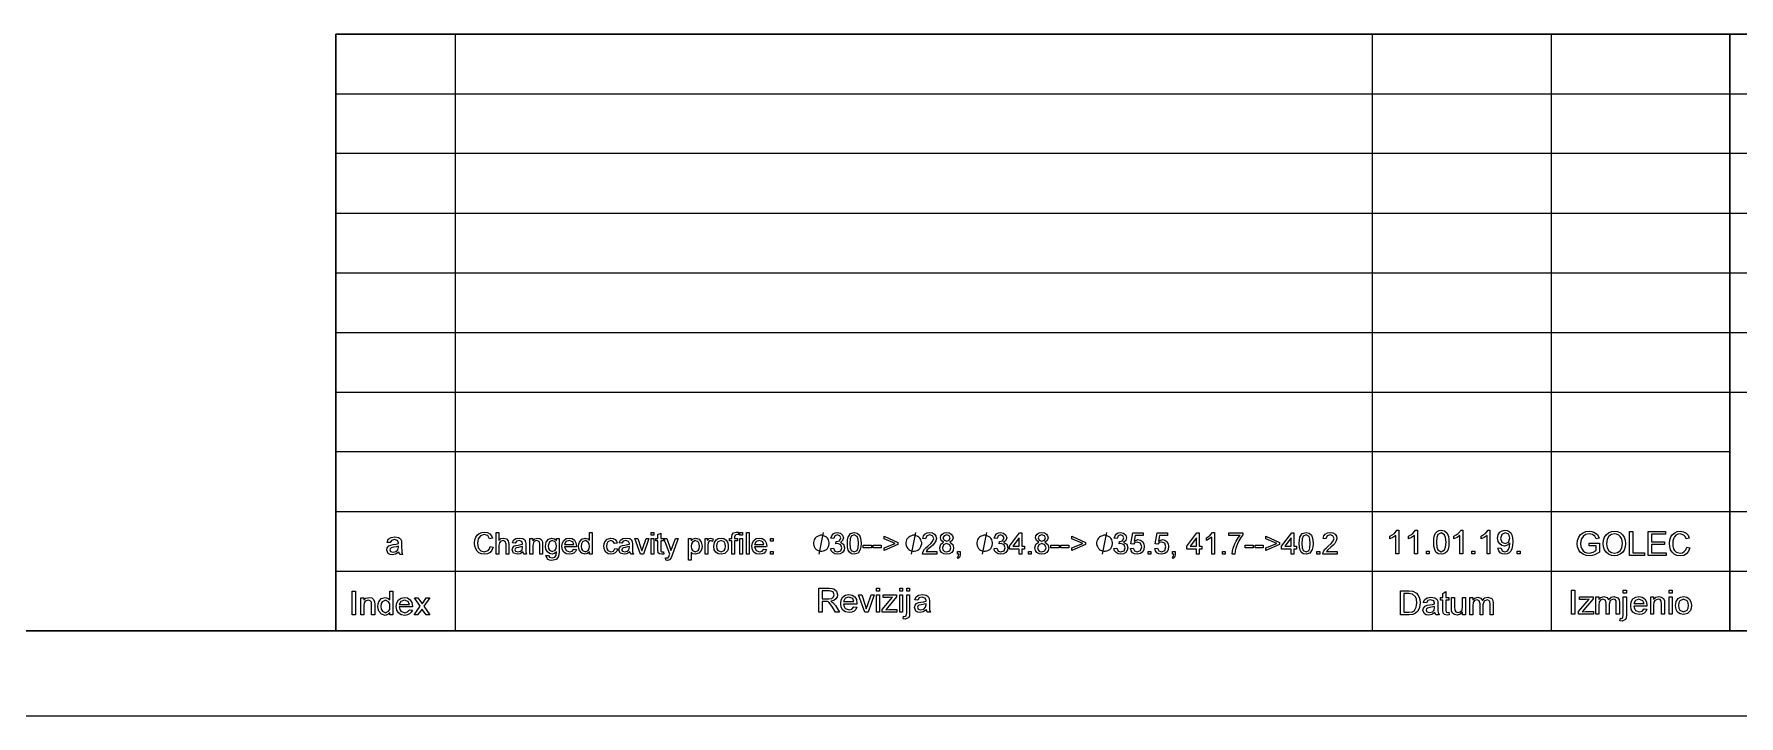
# Model space of a CAD drawing. Extents: x 0 to 297, y 0 to 420.
# Drawn here: x 124.7 to 224.7, y 0 to 40 of the extents above; entities that cross this region are included whole.
import ezdxf

# ---------------------------------------------------------------- set-up
doc = ezdxf.new("R2010")
doc.units = 0

msp = doc.modelspace()

# ---------------------------------------------------------------- linework, layer by layer
at = {"color": 7, "lineweight": 30}
for p, q in [((142.42, 40), (292, 40)), ((142.42, 40), (142.42, 5)), ((224.21, 40), (224.21, 5)), ((20, 5), (292, 5))]:
    msp.add_line(p, q, dxfattribs=at)
at = {"color": 7, "lineweight": 13}
for p, q in [((149.42, 40), (149.42, 5)), ((203.21, 40), (203.21, 5)), ((213.71, 40), (213.71, 5)), ((142.42, 36.5), (292, 36.5)), ((292, 33), (142.42, 33)), ((142.42, 29.5), (260.61, 29.5)), ((142.42, 26), (260.61, 26)), ((142.42, 22.5), (260.61, 22.5)), ((142.42, 19), (292, 19)), ((224.21, 15.5), (142.42, 15.5)), ((142.42, 12), (292, 12)), ((142.42, 8.5), (292, 8.5)), ((0, 0), (297, 0))]:
    msp.add_line(p, q, dxfattribs=at)
for points in [[(146.11, 9.6), (145.92, 9.48), (145.74, 9.45), (145.6, 9.47), (145.49, 9.53), (145.41, 9.73), (145.44, 9.87), (145.53, 9.97), (145.65, 10.02), (145.79, 10.05), (145.97, 10.08), (146.09, 10.11), (146.09, 10.15), (146.04, 10.29), (145.86, 10.34), (145.68, 10.3), (145.6, 10.17), (145.43, 10.18), (145.5, 10.36), (145.66, 10.46), (145.89, 10.5), (146.1, 10.46), (146.22, 10.39), (146.27, 10.27), (146.28, 10.12), (146.28, 9.9), (146.29, 9.71), (146.29, 9.6), (146.34, 9.47), (146.17, 9.47)], [(151.48, 9.94), (151.66, 9.9), (151.58, 9.72), (151.47, 9.59), (151.32, 9.5), (151.14, 9.48), (150.96, 9.5), (150.82, 9.56), (150.71, 9.66), (150.63, 9.8), (150.58, 9.96), (150.56, 10.14), (150.58, 10.32), (150.63, 10.48), (150.72, 10.61), (150.84, 10.71), (150.98, 10.76), (151.14, 10.78), (151.31, 10.76), (151.45, 10.69), (151.55, 10.57), (151.62, 10.42), (151.44, 10.38), (151.33, 10.58), (151.13, 10.64), (150.9, 10.57), (150.78, 10.38), (150.74, 10.14), (150.75, 9.99), (150.78, 9.86), (150.92, 9.68), (151.13, 9.62), (151.35, 9.7), (151.43, 9.8)], [(151.83, 9.49), (151.83, 10.76), (151.99, 10.76), (151.99, 10.3), (152.11, 10.4), (152.26, 10.43), (152.44, 10.39), (152.54, 10.28), (152.57, 10.07), (152.57, 9.49), (152.41, 9.49), (152.41, 10.07), (152.36, 10.24), (152.23, 10.29), (152.1, 10.25), (152.02, 10.16), (151.99, 9.99), (151.99, 9.49)], [(153.4, 9.62), (153.24, 9.51), (153.07, 9.48), (152.85, 9.55), (152.77, 9.74), (152.8, 9.86), (152.87, 9.95), (152.98, 10), (153.12, 10.02), (153.27, 10.05), (153.38, 10.08), (153.38, 10.11), (153.34, 10.24), (153.17, 10.29), (153.02, 10.25), (152.94, 10.13), (152.78, 10.15), (152.85, 10.31), (152.99, 10.4), (153.2, 10.43), (153.39, 10.4), (153.5, 10.33), (153.55, 10.22), (153.56, 10.09), (153.56, 9.89), (153.56, 9.72), (153.57, 9.62), (153.61, 9.49), (153.45, 9.49)], [(153.81, 9.49), (153.81, 10.41), (153.97, 10.41), (153.97, 10.28), (154.09, 10.39), (154.25, 10.43), (154.39, 10.4), (154.49, 10.32), (154.54, 10.21), (154.55, 10.06), (154.55, 9.49), (154.39, 9.49), (154.39, 10.05), (154.37, 10.19), (154.31, 10.26), (154.2, 10.29), (154.04, 10.23), (153.97, 9.99), (153.97, 9.49)], [(154.74, 9.42), (154.9, 9.41), (154.95, 9.31), (155.11, 9.27), (155.27, 9.31), (155.35, 9.42), (155.36, 9.62), (155.25, 9.53), (155.11, 9.49), (154.95, 9.53), (154.83, 9.63), (154.75, 9.78), (154.72, 9.96), (154.77, 10.2), (154.9, 10.37), (155.1, 10.43), (155.25, 10.39), (155.36, 10.29), (155.36, 10.41), (155.52, 10.41), (155.52, 9.62), (155.51, 9.44), (155.47, 9.32), (155.34, 9.18), (155.1, 9.12), (154.96, 9.14), (154.84, 9.2)], [(154.88, 9.97), (154.9, 9.82), (154.95, 9.72), (155.12, 9.64), (155.29, 9.72), (155.34, 9.82), (155.36, 9.96), (155.34, 10.1), (155.29, 10.21), (155.12, 10.29), (154.95, 10.21)], [(156.38, 9.78), (156.54, 9.76), (156.48, 9.64), (156.39, 9.55), (156.27, 9.5), (156.12, 9.48), (155.94, 9.51), (155.8, 9.6), (155.71, 9.75), (155.68, 9.95), (155.71, 10.15), (155.8, 10.3), (155.94, 10.4), (156.12, 10.43), (156.29, 10.4), (156.42, 10.31), (156.51, 10.16), (156.54, 9.96), (156.54, 9.92), (155.84, 9.92), (155.93, 9.7), (156.13, 9.62), (156.28, 9.66)], [(155.84, 10.06), (156.38, 10.06), (156.32, 10.21), (156.11, 10.29), (155.92, 10.23)], [(157.3, 9.49), (157.3, 9.63), (157.19, 9.52), (157.05, 9.48), (156.85, 9.54), (156.71, 9.71), (156.68, 9.82), (156.66, 9.95), (156.68, 10.08), (156.71, 10.2), (156.85, 10.37), (157.05, 10.43), (157.2, 10.39), (157.3, 10.29), (157.3, 10.76), (157.46, 10.76), (157.46, 9.49)], [(156.82, 9.95), (156.84, 9.81), (156.9, 9.7), (157.06, 9.62), (157.23, 9.7), (157.28, 9.8), (157.3, 9.94), (157.28, 10.1), (157.23, 10.2), (157.06, 10.29), (156.89, 10.21), (156.84, 10.1)], [(158.78, 9.83), (158.94, 9.81), (158.9, 9.67), (158.81, 9.57), (158.7, 9.5), (158.56, 9.48), (158.39, 9.51), (158.26, 9.6), (158.18, 9.75), (158.15, 9.95), (158.16, 10.09), (158.2, 10.21), (158.34, 10.37), (158.56, 10.43), (158.69, 10.41), (158.8, 10.35), (158.88, 10.26), (158.92, 10.13), (158.76, 10.11), (158.69, 10.24), (158.56, 10.29), (158.38, 10.21), (158.32, 10.1), (158.31, 9.95), (158.32, 9.8), (158.37, 9.7), (158.56, 9.62), (158.71, 9.67)], [(159.66, 9.62), (159.5, 9.51), (159.33, 9.48), (159.11, 9.55), (159.03, 9.74), (159.06, 9.86), (159.14, 9.95), (159.24, 10), (159.38, 10.02), (159.54, 10.05), (159.65, 10.08), (159.65, 10.11), (159.6, 10.24), (159.43, 10.29), (159.28, 10.25), (159.2, 10.13), (159.05, 10.15), (159.12, 10.31), (159.25, 10.4), (159.46, 10.43), (159.66, 10.4), (159.77, 10.33), (159.81, 10.22), (159.82, 10.09), (159.82, 9.89), (159.82, 9.72), (159.83, 9.62), (159.88, 9.49), (159.72, 9.49)], [(160.3, 9.49), (159.96, 10.41), (160.13, 10.41), (160.32, 9.86), (160.38, 9.68), (160.43, 9.85), (160.62, 10.41), (160.79, 10.41), (160.48, 9.49)], [(160.92, 10.61), (160.92, 10.76), (161.07, 10.76), (161.07, 10.61)], [(160.92, 9.49), (160.92, 10.41), (161.07, 10.41), (161.07, 9.49)], [(161.64, 9.63), (161.66, 9.49), (161.54, 9.48), (161.41, 9.5), (161.34, 9.57), (161.32, 9.75), (161.32, 10.27), (161.2, 10.27), (161.2, 10.41), (161.32, 10.41), (161.32, 10.64), (161.48, 10.73), (161.48, 10.41), (161.64, 10.41), (161.64, 10.27), (161.48, 10.27), (161.48, 9.74), (161.49, 9.66), (161.52, 9.63), (161.57, 9.62)], [(161.78, 9.14), (161.76, 9.28), (161.84, 9.27), (161.91, 9.28), (161.96, 9.33), (162, 9.45), (162.01, 9.49), (161.67, 10.41), (161.84, 10.41), (162.02, 9.9), (162.08, 9.7), (162.15, 9.88), (162.34, 10.41), (162.51, 10.41), (162.17, 9.48), (162.09, 9.27), (162, 9.16), (161.88, 9.12)], [(163.11, 9.14), (163.11, 10.41), (163.27, 10.41), (163.27, 10.27), (163.38, 10.39), (163.53, 10.43), (163.73, 10.37), (163.86, 10.2), (163.91, 9.96), (163.89, 9.83), (163.86, 9.71), (163.71, 9.54), (163.51, 9.48), (163.37, 9.51), (163.27, 9.61), (163.27, 9.14)], [(163.27, 9.95), (163.29, 9.8), (163.34, 9.7), (163.51, 9.62), (163.68, 9.7), (163.73, 9.81), (163.75, 9.96), (163.73, 10.1), (163.68, 10.21), (163.51, 10.29), (163.34, 10.2), (163.29, 10.09)], [(164.08, 9.49), (164.08, 10.41), (164.22, 10.41), (164.22, 10.29), (164.32, 10.4), (164.41, 10.43), (164.56, 10.39), (164.51, 10.24), (164.4, 10.29), (164.32, 10.26), (164.27, 10.17), (164.24, 9.99), (164.24, 9.49)], [(164.59, 9.95), (164.63, 10.17), (164.73, 10.33), (164.86, 10.4), (165.02, 10.43), (165.19, 10.4), (165.32, 10.31), (165.41, 10.16), (165.44, 9.97), (165.43, 9.81), (165.39, 9.69), (165.24, 9.53), (165.02, 9.48), (164.85, 9.51), (164.71, 9.6), (164.62, 9.75)], [(164.75, 9.95), (164.77, 9.81), (164.83, 9.7), (165.02, 9.62), (165.21, 9.7), (165.26, 9.81), (165.28, 9.96), (165.26, 10.1), (165.21, 10.21), (165.02, 10.29), (164.83, 10.21), (164.77, 10.1)], [(165.65, 9.49), (165.65, 10.27), (165.51, 10.27), (165.51, 10.41), (165.65, 10.41), (165.65, 10.51), (165.67, 10.65), (165.75, 10.75), (165.91, 10.78), (166.05, 10.77), (166.03, 10.63), (165.94, 10.64), (165.84, 10.61), (165.81, 10.5), (165.81, 10.41), (165.99, 10.41), (165.99, 10.27), (165.81, 10.27), (165.81, 9.49)], [(166.13, 10.61), (166.13, 10.76), (166.28, 10.76), (166.28, 10.61)], [(166.13, 9.49), (166.13, 10.41), (166.28, 10.41), (166.28, 9.49)], [(166.51, 9.49), (166.51, 10.76), (166.67, 10.76), (166.67, 9.49)], [(167.53, 9.78), (167.69, 9.76), (167.63, 9.64), (167.55, 9.55), (167.43, 9.5), (167.28, 9.48), (167.09, 9.51), (166.95, 9.6), (166.86, 9.75), (166.83, 9.95), (166.86, 10.15), (166.95, 10.3), (167.09, 10.4), (167.27, 10.43), (167.44, 10.4), (167.58, 10.31), (167.67, 10.16), (167.7, 9.96), (167.69, 9.92), (166.99, 9.92), (167.08, 9.7), (167.28, 9.62), (167.43, 9.66)], [(166.99, 10.06), (167.54, 10.06), (167.47, 10.21), (167.27, 10.29), (167.08, 10.23)], [(167.92, 10.25), (167.92, 10.41), (168.08, 10.41), (168.08, 10.25)], [(171.37, 10.13), (171.37, 10.17), (171.35, 10.26), (171.32, 10.32), (171.3, 10.36), (171.26, 10.43), (171.2, 10.49), (171.13, 10.53), (171.09, 10.55), (171.03, 10.57), (170.94, 10.6), (170.9, 10.6), (170.86, 10.6), (170.77, 10.57), (170.71, 10.55), (170.67, 10.53), (170.6, 10.49), (170.54, 10.43), (170.5, 10.36), (170.48, 10.32), (170.46, 10.26), (170.44, 10.17), (170.44, 10.13), (170.44, 10.09), (170.46, 10), (170.48, 9.94), (170.5, 9.9), (170.54, 9.83), (170.6, 9.77), (170.67, 9.73), (170.71, 9.71), (170.77, 9.69), (170.86, 9.66), (170.9, 9.66), (170.94, 9.66), (171.03, 9.69), (171.09, 9.71), (171.13, 9.73), (171.2, 9.77), (171.26, 9.83), (171.3, 9.9), (171.32, 9.94), (171.35, 10), (171.37, 10.09)], [(171.46, 9.83), (171.61, 9.85), (171.7, 9.67), (171.85, 9.62), (172.04, 9.69), (172.11, 9.87), (172.04, 10.04), (171.87, 10.11), (171.76, 10.09), (171.78, 10.24), (171.8, 10.23), (171.96, 10.28), (172.04, 10.44), (171.98, 10.57), (171.84, 10.62), (171.7, 10.57), (171.63, 10.41), (171.47, 10.43), (171.52, 10.57), (171.6, 10.68), (171.71, 10.74), (171.84, 10.76), (172.02, 10.72), (172.15, 10.6), (172.2, 10.44), (172.15, 10.29), (172.02, 10.18), (172.2, 10.08), (172.27, 9.87), (172.24, 9.72), (172.15, 9.59), (172.01, 9.51), (171.85, 9.48), (171.7, 9.5), (171.58, 9.58), (171.49, 9.69)], [(172.43, 10.12), (172.44, 10.32), (172.47, 10.49), (172.61, 10.7), (172.83, 10.76), (173.01, 10.72), (173.14, 10.61), (173.21, 10.42), (173.23, 10.29), (173.24, 10.12), (173.23, 9.92), (173.19, 9.76), (173.06, 9.55), (172.83, 9.48), (172.67, 9.51), (172.55, 9.6), (172.48, 9.73), (172.44, 9.9)], [(172.58, 10.12), (172.6, 9.86), (172.66, 9.71), (172.83, 9.62), (173.01, 9.71), (173.06, 9.86), (173.08, 10.12), (173.06, 10.37), (173.01, 10.52), (172.83, 10.62), (172.66, 10.54), (172.6, 10.38)], [(173.36, 9.87), (173.36, 10.01), (173.84, 10.01), (173.84, 9.87)], [(173.94, 9.87), (173.94, 10.01), (174.42, 10.01), (174.42, 9.87)], [(175.39, 10.06), (174.58, 9.71), (174.58, 9.87), (175.23, 10.12), (174.58, 10.38), (174.58, 10.54), (175.39, 10.18)], [(176.79, 10.13), (176.79, 10.17), (176.77, 10.26), (176.75, 10.32), (176.73, 10.36), (176.69, 10.43), (176.62, 10.49), (176.56, 10.53), (176.52, 10.55), (176.45, 10.57), (176.37, 10.6), (176.33, 10.6), (176.28, 10.6), (176.2, 10.57), (176.14, 10.55), (176.09, 10.53), (176.03, 10.49), (175.97, 10.43), (175.92, 10.36), (175.9, 10.32), (175.88, 10.26), (175.86, 10.17), (175.86, 10.13), (175.86, 10.09), (175.88, 10), (175.9, 9.94), (175.92, 9.9), (175.97, 9.83), (176.03, 9.77), (176.09, 9.73), (176.14, 9.71), (176.2, 9.69), (176.28, 9.66), (176.33, 9.66), (176.37, 9.66), (176.45, 9.69), (176.52, 9.71), (176.56, 9.73), (176.62, 9.77), (176.69, 9.83), (176.73, 9.9), (176.75, 9.94), (176.77, 10), (176.79, 10.09)], [(177.67, 9.65), (177.67, 9.49), (176.84, 9.49), (176.86, 9.61), (176.96, 9.78), (177.04, 9.87), (177.16, 9.96), (177.33, 10.12), (177.43, 10.23), (177.5, 10.41), (177.43, 10.56), (177.26, 10.62), (177.09, 10.56), (177.02, 10.39), (176.86, 10.41), (176.9, 10.56), (176.98, 10.67), (177.11, 10.74), (177.27, 10.76), (177.43, 10.74), (177.55, 10.66), (177.63, 10.55), (177.66, 10.41), (177.63, 10.27), (177.53, 10.11), (177.44, 10.02), (177.31, 9.89), (177.12, 9.74), (177.05, 9.65)], [(178.08, 10.19), (177.93, 10.29), (177.89, 10.44), (177.91, 10.57), (177.99, 10.67), (178.1, 10.74), (178.25, 10.76), (178.41, 10.74), (178.52, 10.67), (178.6, 10.56), (178.63, 10.44), (178.58, 10.29), (178.44, 10.19), (178.61, 10.06), (178.66, 9.86), (178.63, 9.71), (178.55, 9.59), (178.42, 9.51), (178.26, 9.48), (178.09, 9.51), (177.96, 9.59), (177.88, 9.71), (177.85, 9.87), (177.91, 10.07)], [(178.01, 9.87), (178.03, 9.74), (178.12, 9.65), (178.26, 9.62), (178.44, 9.69), (178.5, 9.86), (178.44, 10.04), (178.25, 10.11), (178.07, 10.04)], [(178.04, 10.44), (178.1, 10.31), (178.26, 10.25), (178.41, 10.31), (178.47, 10.44), (178.41, 10.57), (178.26, 10.62), (178.1, 10.57)], [(180.95, 10.13), (180.95, 10.17), (180.93, 10.26), (180.9, 10.32), (180.88, 10.36), (180.84, 10.43), (180.78, 10.49), (180.71, 10.53), (180.67, 10.55), (180.61, 10.57), (180.52, 10.6), (180.48, 10.6), (180.44, 10.6), (180.35, 10.57), (180.29, 10.55), (180.25, 10.53), (180.19, 10.49), (180.12, 10.43), (180.08, 10.36), (180.06, 10.32), (180.04, 10.26), (180.02, 10.17), (180.02, 10.13), (180.02, 10.09), (180.04, 10), (180.06, 9.94), (180.08, 9.9), (180.12, 9.83), (180.19, 9.77), (180.25, 9.73), (180.29, 9.71), (180.35, 9.69), (180.44, 9.66), (180.48, 9.66), (180.52, 9.66), (180.61, 9.69), (180.67, 9.71), (180.71, 9.73), (180.78, 9.77), (180.84, 9.83), (180.88, 9.9), (180.9, 9.94), (180.93, 10), (180.95, 10.09)], [(181.04, 9.83), (181.19, 9.85), (181.28, 9.67), (181.43, 9.62), (181.62, 9.69), (181.69, 9.87), (181.62, 10.04), (181.45, 10.11), (181.34, 10.09), (181.36, 10.24), (181.38, 10.23), (181.54, 10.28), (181.62, 10.44), (181.56, 10.57), (181.42, 10.62), (181.28, 10.57), (181.21, 10.41), (181.05, 10.43), (181.1, 10.57), (181.18, 10.68), (181.29, 10.74), (181.42, 10.76), (181.6, 10.72), (181.73, 10.6), (181.78, 10.44), (181.73, 10.29), (181.6, 10.18), (181.78, 10.08), (181.85, 9.87), (181.82, 9.72), (181.73, 9.59), (181.59, 9.51), (181.43, 9.48), (181.28, 9.5), (181.16, 9.58), (181.07, 9.69)], [(182.5, 9.49), (182.5, 9.79), (181.94, 9.79), (181.94, 9.95), (182.53, 10.75), (182.66, 10.75), (182.66, 9.95), (182.82, 9.95), (182.82, 9.79), (182.66, 9.79), (182.66, 9.49)], [(182.5, 9.95), (182.5, 10.44), (182.13, 9.95)], [(183.66, 10.19), (183.52, 10.29), (183.47, 10.44), (183.49, 10.57), (183.57, 10.67), (183.69, 10.74), (183.84, 10.76), (183.99, 10.74), (184.11, 10.67), (184.18, 10.56), (184.21, 10.44), (184.16, 10.29), (184.02, 10.19), (184.19, 10.06), (184.25, 9.86), (184.22, 9.71), (184.13, 9.59), (184, 9.51), (183.84, 9.48), (183.68, 9.51), (183.55, 9.59), (183.46, 9.71), (183.43, 9.87), (183.49, 10.07)], [(183.59, 9.87), (183.62, 9.74), (183.71, 9.65), (183.84, 9.62), (184.02, 9.69), (184.09, 9.86), (184.02, 10.04), (183.84, 10.11), (183.66, 10.04)], [(183.63, 10.44), (183.68, 10.31), (183.84, 10.25), (184, 10.31), (184.05, 10.44), (184, 10.57), (183.84, 10.62), (183.68, 10.57)], [(184.37, 9.87), (184.37, 10.01), (184.85, 10.01), (184.85, 9.87)], [(184.95, 9.87), (184.95, 10.01), (185.43, 10.01), (185.43, 9.87)], [(186.4, 10.06), (185.59, 9.71), (185.59, 9.87), (186.24, 10.12), (185.59, 10.38), (185.59, 10.54), (186.4, 10.18)], [(187.98, 10.13), (187.98, 10.17), (187.96, 10.26), (187.94, 10.32), (187.92, 10.36), (187.88, 10.43), (187.82, 10.49), (187.75, 10.53), (187.71, 10.55), (187.65, 10.57), (187.56, 10.6), (187.52, 10.6), (187.48, 10.6), (187.39, 10.57), (187.33, 10.55), (187.29, 10.53), (187.22, 10.49), (187.16, 10.43), (187.12, 10.36), (187.1, 10.32), (187.07, 10.26), (187.05, 10.17), (187.05, 10.13), (187.05, 10.09), (187.07, 10), (187.1, 9.94), (187.12, 9.9), (187.16, 9.83), (187.22, 9.77), (187.29, 9.73), (187.33, 9.71), (187.39, 9.69), (187.48, 9.66), (187.52, 9.66), (187.56, 9.66), (187.65, 9.69), (187.71, 9.71), (187.75, 9.73), (187.82, 9.77), (187.88, 9.83), (187.92, 9.9), (187.94, 9.94), (187.96, 10), (187.98, 10.09)], [(188.07, 9.83), (188.23, 9.85), (188.32, 9.67), (188.47, 9.62), (188.66, 9.69), (188.73, 9.87), (188.66, 10.04), (188.48, 10.11), (188.38, 10.09), (188.39, 10.24), (188.42, 10.23), (188.58, 10.28), (188.65, 10.44), (188.6, 10.57), (188.46, 10.62), (188.32, 10.57), (188.25, 10.41), (188.09, 10.43), (188.14, 10.57), (188.21, 10.68), (188.32, 10.74), (188.46, 10.76), (188.64, 10.72), (188.77, 10.6), (188.81, 10.44), (188.77, 10.29), (188.64, 10.18), (188.82, 10.08), (188.88, 9.87), (188.85, 9.72), (188.77, 9.59), (188.63, 9.51), (188.47, 9.48), (188.32, 9.5), (188.2, 9.58), (188.11, 9.69)], [(189.04, 9.83), (189.2, 9.85), (189.28, 9.68), (189.44, 9.62), (189.63, 9.7), (189.7, 9.92), (189.63, 10.13), (189.44, 10.2), (189.3, 10.17), (189.22, 10.08), (189.06, 10.09), (189.18, 10.75), (189.78, 10.75), (189.78, 10.59), (189.31, 10.59), (189.25, 10.26), (189.48, 10.34), (189.63, 10.31), (189.75, 10.23), (189.83, 10.09), (189.85, 9.93), (189.83, 9.77), (189.76, 9.63), (189.62, 9.52), (189.44, 9.48), (189.28, 9.5), (189.16, 9.57), (189.08, 9.69)], [(190.47, 9.83), (190.63, 9.85), (190.71, 9.68), (190.87, 9.62), (191.06, 9.7), (191.12, 9.92), (191.06, 10.13), (190.87, 10.2), (190.73, 10.17), (190.65, 10.08), (190.49, 10.09), (190.61, 10.75), (191.21, 10.75), (191.21, 10.59), (190.74, 10.59), (190.68, 10.26), (190.91, 10.34), (191.05, 10.31), (191.17, 10.23), (191.26, 10.09), (191.28, 9.93), (191.26, 9.77), (191.19, 9.63), (191.05, 9.52), (190.86, 9.48), (190.71, 9.5), (190.59, 9.57), (190.51, 9.69)], [(192.91, 9.49), (192.91, 9.79), (192.34, 9.79), (192.34, 9.95), (192.94, 10.75), (193.06, 10.75), (193.06, 9.95), (193.22, 9.95), (193.22, 9.79), (193.06, 9.79), (193.06, 9.49)], [(192.91, 9.95), (192.91, 10.44), (192.54, 9.95)], [(193.96, 9.49), (193.81, 9.49), (193.81, 10.48), (193.65, 10.38), (193.49, 10.3), (193.49, 10.45), (193.61, 10.52), (193.72, 10.6), (193.86, 10.76), (193.96, 10.76)], [(194.81, 10.59), (194.81, 10.75), (195.64, 10.75), (195.64, 10.62), (195.52, 10.47), (195.4, 10.28), (195.3, 10.06), (195.22, 9.84), (195.18, 9.68), (195.16, 9.49), (195, 9.49), (195.02, 9.66), (195.07, 9.85), (195.14, 10.06), (195.24, 10.26), (195.36, 10.44), (195.48, 10.59)], [(195.76, 9.87), (195.76, 10.01), (196.24, 10.01), (196.24, 9.87)], [(196.35, 9.87), (196.35, 10.01), (196.82, 10.01), (196.82, 9.87)], [(197.79, 10.06), (196.98, 9.71), (196.98, 9.87), (197.63, 10.12), (196.98, 10.38), (196.98, 10.54), (197.79, 10.18)], [(198.46, 9.49), (198.46, 9.79), (197.9, 9.79), (197.9, 9.95), (198.5, 10.75), (198.62, 10.75), (198.62, 9.95), (198.78, 9.95), (198.78, 9.79), (198.62, 9.79), (198.62, 9.49)], [(198.46, 9.95), (198.46, 10.44), (198.09, 9.95)], [(198.94, 10.12), (198.95, 10.32), (198.98, 10.49), (199.12, 10.7), (199.34, 10.76), (199.52, 10.72), (199.65, 10.61), (199.72, 10.42), (199.74, 10.29), (199.75, 10.12), (199.74, 9.92), (199.7, 9.76), (199.57, 9.55), (199.34, 9.48), (199.18, 9.51), (199.06, 9.6), (198.99, 9.73), (198.95, 9.9)], [(199.1, 10.12), (199.11, 9.86), (199.17, 9.71), (199.34, 9.62), (199.52, 9.71), (199.57, 9.86), (199.59, 10.12), (199.57, 10.37), (199.52, 10.52), (199.34, 10.62), (199.17, 10.54), (199.12, 10.38)], [(201.16, 9.65), (201.16, 9.49), (200.33, 9.49), (200.35, 9.61), (200.45, 9.78), (200.53, 9.87), (200.64, 9.96), (200.81, 10.12), (200.92, 10.23), (200.98, 10.41), (200.92, 10.56), (200.75, 10.62), (200.57, 10.56), (200.51, 10.39), (200.35, 10.41), (200.39, 10.56), (200.47, 10.67), (200.59, 10.74), (200.75, 10.76), (200.91, 10.74), (201.04, 10.66), (201.12, 10.55), (201.14, 10.41), (201.11, 10.27), (201.02, 10.11), (200.93, 10.02), (200.79, 9.89), (200.61, 9.74), (200.54, 9.65)], [(204.79, 9.5), (204.61, 9.5), (204.61, 10.59), (204.44, 10.47), (204.26, 10.38), (204.26, 10.55), (204.4, 10.62), (204.52, 10.71), (204.67, 10.9), (204.79, 10.9)], [(205.87, 9.5), (205.7, 9.5), (205.7, 10.59), (205.53, 10.47), (205.35, 10.38), (205.35, 10.55), (205.49, 10.62), (205.61, 10.71), (205.76, 10.9), (205.87, 10.9)], [(206.83, 10.19), (206.84, 10.41), (206.88, 10.59), (206.94, 10.72), (207.03, 10.82), (207.14, 10.88), (207.27, 10.9), (207.47, 10.85), (207.61, 10.72), (207.69, 10.52), (207.71, 10.37), (207.72, 10.19), (207.71, 9.96), (207.67, 9.79), (207.61, 9.65), (207.52, 9.56), (207.41, 9.5), (207.27, 9.48), (207.1, 9.51), (206.96, 9.61), (206.89, 9.76), (206.84, 9.95)], [(207, 10.19), (207.02, 9.9), (207.08, 9.74), (207.27, 9.63), (207.47, 9.74), (207.53, 9.9), (207.55, 10.19), (207.53, 10.47), (207.47, 10.63), (207.27, 10.74), (207.08, 10.64), (207.02, 10.47)], [(208.54, 9.5), (208.36, 9.5), (208.36, 10.59), (208.2, 10.47), (208.01, 10.38), (208.01, 10.55), (208.15, 10.62), (208.27, 10.71), (208.43, 10.9), (208.54, 10.9)], [(210.13, 9.5), (209.96, 9.5), (209.96, 10.59), (209.79, 10.47), (209.61, 10.38), (209.61, 10.55), (209.74, 10.62), (209.86, 10.71), (210.02, 10.9), (210.13, 10.9)], [(210.6, 9.85), (210.77, 9.87), (210.85, 9.69), (210.99, 9.63), (211.13, 9.67), (211.22, 9.76), (211.28, 9.91), (211.3, 10.11), (211.3, 10.15), (211.16, 10.01), (210.98, 9.96), (210.82, 10), (210.7, 10.09), (210.61, 10.24), (210.58, 10.42), (210.61, 10.62), (210.7, 10.77), (210.84, 10.86), (211.01, 10.9), (211.13, 10.88), (211.25, 10.82), (211.35, 10.74), (211.42, 10.62), (211.46, 10.45), (211.47, 10.23), (211.46, 9.99), (211.42, 9.8), (211.35, 9.66), (211.25, 9.56), (211.13, 9.5), (210.98, 9.48), (210.84, 9.5), (210.72, 9.57), (210.64, 9.69)], [(211.3, 10.43), (211.23, 10.66), (211.03, 10.74), (210.83, 10.65), (210.75, 10.41), (210.83, 10.2), (211.03, 10.12), (211.22, 10.2)], [(215.95, 9.98), (215.95, 10.13), (216.56, 10.13), (216.56, 9.61), (216.42, 9.52), (216.27, 9.45), (216.12, 9.41), (215.97, 9.39), (215.77, 9.41), (215.59, 9.48), (215.45, 9.59), (215.34, 9.73), (215.27, 9.91), (215.25, 10.1), (215.27, 10.3), (215.34, 10.48), (215.44, 10.64), (215.59, 10.75), (215.76, 10.81), (215.96, 10.83), (216.1, 10.82), (216.23, 10.78), (216.43, 10.65), (216.53, 10.42), (216.35, 10.38), (216.28, 10.54), (216.14, 10.64), (215.95, 10.68), (215.74, 10.64), (215.59, 10.53), (215.5, 10.39), (215.46, 10.26), (215.45, 10.11), (215.46, 9.94), (215.51, 9.8), (215.59, 9.69), (215.7, 9.61), (215.82, 9.56), (215.96, 9.55), (216.19, 9.6), (216.36, 9.7), (216.36, 9.98)], [(216.77, 10.09), (216.79, 10.31), (216.85, 10.49), (216.95, 10.63), (217.09, 10.74), (217.25, 10.81), (217.43, 10.83), (217.61, 10.81), (217.78, 10.74), (217.91, 10.63), (218.01, 10.48), (218.07, 10.31), (218.09, 10.11), (218.07, 9.91), (218.01, 9.73), (217.9, 9.58), (217.77, 9.48), (217.6, 9.41), (217.43, 9.39), (217.25, 9.42), (217.08, 9.49), (216.95, 9.6), (216.85, 9.75), (216.79, 9.91)], [(216.96, 10.09), (217, 9.86), (217.1, 9.69), (217.25, 9.58), (217.43, 9.55), (217.62, 9.58), (217.77, 9.69), (217.86, 9.87), (217.9, 10.11), (217.88, 10.27), (217.84, 10.41), (217.77, 10.52), (217.68, 10.61), (217.56, 10.66), (217.43, 10.68), (217.25, 10.64), (217.1, 10.54), (217, 10.36)], [(218.32, 9.41), (218.32, 10.81), (218.52, 10.81), (218.52, 9.57), (219.2, 9.57), (219.2, 9.41)], [(219.41, 9.41), (219.41, 10.81), (220.42, 10.81), (220.42, 10.66), (219.61, 10.66), (219.61, 10.21), (220.37, 10.21), (220.37, 10.05), (219.61, 10.05), (219.61, 9.57), (220.46, 9.57), (220.46, 9.41)], [(221.67, 9.9), (221.86, 9.86), (221.78, 9.66), (221.66, 9.51), (221.5, 9.42), (221.3, 9.39), (221.1, 9.41), (220.94, 9.48), (220.82, 9.6), (220.73, 9.75), (220.68, 9.93), (220.66, 10.12), (220.68, 10.33), (220.74, 10.5), (220.84, 10.64), (220.97, 10.75), (221.12, 10.81), (221.29, 10.83), (221.48, 10.8), (221.63, 10.72), (221.75, 10.6), (221.82, 10.43), (221.63, 10.38), (221.58, 10.52), (221.5, 10.61), (221.28, 10.68), (221.15, 10.66), (221.03, 10.6), (220.95, 10.51), (220.89, 10.39), (220.86, 10.26), (220.85, 10.12), (220.86, 9.96), (220.9, 9.81), (220.96, 9.7), (221.06, 9.61), (221.28, 9.55), (221.42, 9.57), (221.53, 9.64), (221.62, 9.75)], [(146.09, 9.95), (145.98, 9.92), (145.82, 9.89), (145.67, 9.86), (145.61, 9.81), (145.58, 9.74), (145.63, 9.64), (145.78, 9.6), (145.95, 9.64), (146.06, 9.75), (146.09, 9.9)], [(153.38, 9.94), (153.28, 9.91), (153.14, 9.88), (153.01, 9.86), (152.95, 9.81), (152.93, 9.75), (152.97, 9.66), (153.1, 9.62), (153.26, 9.66), (153.36, 9.75), (153.38, 9.89)], [(159.65, 9.94), (159.54, 9.91), (159.4, 9.88), (159.27, 9.86), (159.21, 9.81), (159.19, 9.75), (159.23, 9.66), (159.37, 9.62), (159.52, 9.66), (159.62, 9.75), (159.65, 9.89)], [(167.92, 9.49), (167.92, 9.65), (168.08, 9.65), (168.08, 9.49)], [(178.89, 9.49), (178.89, 9.65), (179.05, 9.65), (179.05, 9.49), (179.02, 9.33), (178.93, 9.23), (178.89, 9.3), (178.95, 9.37), (178.97, 9.49)], [(183.05, 9.49), (183.05, 9.65), (183.21, 9.65), (183.21, 9.49)], [(190.08, 9.49), (190.08, 9.65), (190.24, 9.65), (190.24, 9.49)], [(191.51, 9.49), (191.51, 9.65), (191.67, 9.65), (191.67, 9.49), (191.64, 9.33), (191.55, 9.23), (191.51, 9.3), (191.57, 9.37), (191.59, 9.49)], [(194.44, 9.49), (194.44, 9.65), (194.6, 9.65), (194.6, 9.49)], [(199.98, 9.49), (199.98, 9.65), (200.14, 9.65), (200.14, 9.49)], [(206.4, 9.5), (206.4, 9.67), (206.57, 9.67), (206.57, 9.5)], [(209.06, 9.5), (209.06, 9.67), (209.24, 9.67), (209.24, 9.5)], [(211.73, 9.5), (211.73, 9.67), (211.9, 9.67), (211.9, 9.5)], [(143.38, 5.92), (143.38, 7.32), (143.57, 7.32), (143.57, 5.92)], [(145.59, 5.92), (145.59, 6.07), (145.48, 5.94), (145.32, 5.9), (145.1, 5.97), (144.95, 6.15), (144.91, 6.28), (144.89, 6.42), (144.91, 6.57), (144.94, 6.7), (145.09, 6.88), (145.32, 6.95), (145.48, 6.91), (145.59, 6.8), (145.59, 7.32), (145.77, 7.32), (145.77, 5.92)], [(170.76, 6.09), (170.76, 7.49), (171.37, 7.49), (171.53, 7.48), (171.64, 7.45), (171.79, 7.32), (171.85, 7.11), (171.83, 6.97), (171.76, 6.86), (171.64, 6.78), (171.47, 6.73), (171.58, 6.66), (171.73, 6.47), (171.96, 6.09), (171.74, 6.09), (171.56, 6.38), (171.43, 6.58), (171.34, 6.67), (171.26, 6.71), (171.16, 6.71), (170.95, 6.71), (170.95, 6.09)], [(170.95, 6.87), (171.34, 6.87), (171.52, 6.89), (171.62, 6.98), (171.65, 7.11), (171.59, 7.27), (171.38, 7.34), (170.95, 7.34)], [(172.81, 6.4), (172.98, 6.38), (172.92, 6.25), (172.83, 6.15), (172.69, 6.09), (172.53, 6.07), (172.33, 6.11), (172.17, 6.21), (172.07, 6.37), (172.04, 6.59), (172.07, 6.81), (172.17, 6.98), (172.33, 7.09), (172.52, 7.12), (172.71, 7.09), (172.86, 6.99), (172.96, 6.82), (172.99, 6.6), (172.99, 6.56), (172.21, 6.56), (172.24, 6.42), (172.31, 6.31), (172.53, 6.23), (172.7, 6.27)], [(173.45, 6.09), (173.09, 7.1), (173.27, 7.1), (173.48, 6.5), (173.54, 6.29), (173.61, 6.48), (173.82, 7.1), (174, 7.1), (173.66, 6.09)], [(174.14, 7.32), (174.14, 7.49), (174.31, 7.49), (174.31, 7.32)], [(174.14, 6.09), (174.14, 7.1), (174.31, 7.1), (174.31, 6.09)], [(174.47, 6.09), (174.47, 6.24), (175.08, 6.97), (174.9, 6.95), (174.53, 6.95), (174.53, 7.1), (175.32, 7.1), (175.32, 6.99), (174.78, 6.35), (174.68, 6.23), (174.89, 6.25), (175.34, 6.25), (175.34, 6.09)], [(175.5, 7.32), (175.5, 7.49), (175.67, 7.49), (175.67, 7.32)], [(175.5, 6.09), (175.5, 7.1), (175.67, 7.1), (175.67, 6.09)], [(175.7, 5.7), (175.73, 5.85), (175.81, 5.84), (175.88, 5.87), (175.91, 6.05), (175.91, 7.1), (176.08, 7.1), (176.08, 6.04), (176.07, 5.88), (176.03, 5.78), (175.83, 5.68)], [(175.91, 7.32), (175.91, 7.49), (176.08, 7.49), (176.08, 7.32)], [(177.07, 6.23), (176.88, 6.11), (176.7, 6.07), (176.56, 6.09), (176.45, 6.15), (176.37, 6.36), (176.4, 6.49), (176.48, 6.59), (176.6, 6.65), (176.75, 6.67), (176.92, 6.7), (177.05, 6.73), (177.05, 6.77), (177, 6.91), (176.81, 6.97), (176.64, 6.93), (176.56, 6.79), (176.38, 6.81), (176.46, 6.98), (176.61, 7.09), (176.85, 7.12), (177.06, 7.09), (177.18, 7.01), (177.23, 6.89), (177.24, 6.74), (177.24, 6.52), (177.24, 6.34), (177.25, 6.23), (177.3, 6.09), (177.12, 6.09)], [(204.88, 5.93), (204.88, 7.33), (205.36, 7.33), (205.6, 7.31), (205.81, 7.21), (205.9, 7.1), (205.97, 6.97), (206.01, 6.82), (206.03, 6.64), (206.02, 6.49), (205.99, 6.36), (205.9, 6.15), (205.77, 6.02), (205.6, 5.95), (205.38, 5.93)], [(205.07, 6.09), (205.36, 6.09), (205.58, 6.11), (205.7, 6.19), (205.8, 6.37), (205.82, 6.49), (205.83, 6.64), (205.81, 6.84), (205.76, 6.99), (205.59, 7.15), (205.36, 7.18), (205.07, 7.18)], [(207.72, 6.08), (207.74, 5.93), (207.61, 5.91), (207.46, 5.94), (207.39, 6.02), (207.37, 6.22), (207.37, 6.79), (207.23, 6.79), (207.23, 6.94), (207.37, 6.94), (207.37, 7.19), (207.54, 7.29), (207.54, 6.94), (207.72, 6.94), (207.72, 6.79), (207.54, 6.79), (207.54, 6.2), (207.55, 6.11), (207.58, 6.08), (207.64, 6.07)], [(214.92, 5.97), (214.92, 7.37), (215.11, 7.37), (215.11, 5.97)], [(216.34, 5.97), (216.34, 6.98), (216.51, 6.98), (216.51, 6.83), (216.64, 6.95), (216.81, 7), (216.99, 6.95), (217.09, 6.82), (217.23, 6.96), (217.4, 7), (217.64, 6.92), (217.7, 6.81), (217.72, 6.66), (217.72, 5.97), (217.54, 5.97), (217.54, 6.6), (217.53, 6.75), (217.47, 6.82), (217.36, 6.85), (217.19, 6.78), (217.12, 6.55), (217.12, 5.97), (216.94, 5.97), (216.94, 6.62), (216.9, 6.79), (216.76, 6.85), (216.63, 6.81), (216.54, 6.7), (216.51, 6.49), (216.51, 5.97)], [(217.95, 7.2), (217.95, 7.37), (218.13, 7.37), (218.13, 7.2)], [(219.17, 6.28), (219.34, 6.26), (219.28, 6.13), (219.18, 6.03), (219.05, 5.97), (218.88, 5.95), (218.68, 5.99), (218.52, 6.09), (218.42, 6.25), (218.39, 6.47), (218.42, 6.69), (218.52, 6.86), (218.68, 6.97), (218.87, 7), (219.06, 6.97), (219.21, 6.87), (219.31, 6.7), (219.34, 6.48), (219.34, 6.44), (218.57, 6.44), (218.6, 6.3), (218.66, 6.19), (218.89, 6.11), (219.06, 6.15)], [(219.56, 5.97), (219.56, 6.98), (219.73, 6.98), (219.73, 6.84), (219.86, 6.96), (220.04, 7), (220.2, 6.97), (220.31, 6.88), (220.36, 6.76), (220.37, 6.59), (220.37, 5.97), (220.2, 5.97), (220.2, 6.58), (220.18, 6.73), (220.11, 6.82), (219.99, 6.85), (219.81, 6.78), (219.75, 6.68), (219.73, 6.52), (219.73, 5.97)], [(220.65, 7.2), (220.65, 7.37), (220.82, 7.37), (220.82, 7.2)], [(221.02, 6.48), (221.05, 6.72), (221.17, 6.89), (221.31, 6.97), (221.48, 7), (221.67, 6.97), (221.82, 6.87), (221.92, 6.7), (221.95, 6.49), (221.93, 6.32), (221.89, 6.19), (221.72, 6.01), (221.48, 5.95), (221.29, 5.99), (221.14, 6.09), (221.05, 6.25)], [(143.88, 5.92), (143.88, 6.93), (144.06, 6.93), (144.06, 6.79), (144.19, 6.91), (144.37, 6.95), (144.53, 6.92), (144.64, 6.83), (144.69, 6.7), (144.7, 6.54), (144.7, 5.92), (144.52, 5.92), (144.52, 6.53), (144.51, 6.68), (144.44, 6.76), (144.32, 6.79), (144.14, 6.73), (144.08, 6.63), (144.06, 6.46), (144.06, 5.92)], [(145.07, 6.42), (145.09, 6.26), (145.15, 6.15), (145.33, 6.05), (145.52, 6.14), (145.58, 6.25), (145.59, 6.41), (145.58, 6.58), (145.52, 6.7), (145.33, 6.79), (145.14, 6.7), (145.09, 6.59)], [(146.74, 6.23), (146.91, 6.21), (146.85, 6.08), (146.75, 5.98), (146.62, 5.92), (146.46, 5.9), (146.25, 5.93), (146.1, 6.04), (146, 6.2), (145.96, 6.42), (146, 6.64), (146.1, 6.81), (146.25, 6.91), (146.45, 6.95), (146.63, 6.92), (146.79, 6.81), (146.88, 6.65), (146.92, 6.43), (146.92, 6.39), (146.14, 6.39), (146.17, 6.24), (146.24, 6.14), (146.46, 6.05), (146.63, 6.1)], [(146.14, 6.54), (146.74, 6.54), (146.67, 6.71), (146.45, 6.79), (146.23, 6.72)], [(147.01, 5.92), (147.37, 6.43), (147.03, 6.93), (147.24, 6.93), (147.41, 6.69), (147.48, 6.58), (147.56, 6.68), (147.73, 6.93), (147.94, 6.93), (147.58, 6.43), (147.93, 5.92), (147.72, 5.92), (147.51, 6.22), (147.48, 6.27), (147.22, 5.92)], [(172.21, 6.71), (172.82, 6.71), (172.75, 6.88), (172.52, 6.97), (172.31, 6.9)], [(177.05, 6.58), (176.93, 6.55), (176.77, 6.52), (176.63, 6.49), (176.56, 6.44), (176.54, 6.37), (176.59, 6.27), (176.74, 6.23), (176.91, 6.27), (177.02, 6.37), (177.05, 6.52)], [(206.9, 6.07), (206.72, 5.95), (206.54, 5.91), (206.39, 5.93), (206.29, 5.99), (206.2, 6.2), (206.23, 6.33), (206.32, 6.43), (206.44, 6.49), (206.59, 6.51), (206.76, 6.54), (206.88, 6.57), (206.88, 6.61), (206.84, 6.75), (206.65, 6.81), (206.48, 6.77), (206.4, 6.63), (206.22, 6.65), (206.3, 6.82), (206.45, 6.93), (206.68, 6.96), (206.89, 6.93), (207.01, 6.85), (207.07, 6.73), (207.08, 6.58), (207.08, 6.36), (207.08, 6.18), (207.09, 6.07), (207.14, 5.93), (206.96, 5.93)], [(206.88, 6.42), (206.77, 6.39), (206.61, 6.36), (206.47, 6.33), (206.4, 6.28), (206.38, 6.21), (206.43, 6.11), (206.57, 6.07), (206.75, 6.11), (206.85, 6.21), (206.88, 6.36)], [(208.52, 5.93), (208.52, 6.09), (208.38, 5.96), (208.21, 5.91), (208.05, 5.95), (207.94, 6.03), (207.88, 6.16), (207.87, 6.32), (207.87, 6.94), (208.05, 6.94), (208.05, 6.39), (208.06, 6.21), (208.13, 6.11), (208.25, 6.07), (208.39, 6.11), (208.49, 6.21), (208.52, 6.41), (208.52, 6.94), (208.69, 6.94), (208.69, 5.93)], [(208.94, 5.93), (208.94, 6.94), (209.12, 6.94), (209.12, 6.79), (209.24, 6.91), (209.42, 6.96), (209.6, 6.91), (209.69, 6.78), (209.83, 6.92), (210.01, 6.96), (210.24, 6.88), (210.3, 6.77), (210.32, 6.62), (210.32, 5.93), (210.15, 5.93), (210.15, 6.56), (210.13, 6.71), (210.07, 6.78), (209.97, 6.81), (209.79, 6.74), (209.72, 6.51), (209.72, 5.93), (209.55, 5.93), (209.55, 6.58), (209.5, 6.75), (209.37, 6.81), (209.23, 6.77), (209.15, 6.66), (209.12, 6.45), (209.12, 5.93)], [(215.33, 5.97), (215.33, 6.12), (215.94, 6.85), (215.76, 6.83), (215.38, 6.83), (215.38, 6.98), (216.18, 6.98), (216.18, 6.87), (215.64, 6.23), (215.54, 6.11), (215.75, 6.13), (216.2, 6.13), (216.2, 5.97)], [(217.75, 5.58), (217.78, 5.73), (217.85, 5.72), (217.93, 5.75), (217.95, 5.93), (217.95, 6.98), (218.13, 6.98), (218.13, 5.92), (218.11, 5.76), (218.08, 5.66), (217.88, 5.56)], [(218.57, 6.59), (219.17, 6.59), (219.1, 6.76), (218.87, 6.85), (218.66, 6.78)], [(220.65, 5.97), (220.65, 6.98), (220.82, 6.98), (220.82, 5.97)], [(221.19, 6.48), (221.21, 6.32), (221.27, 6.2), (221.48, 6.11), (221.69, 6.2), (221.75, 6.32), (221.77, 6.48), (221.75, 6.64), (221.69, 6.75), (221.48, 6.85), (221.27, 6.75), (221.21, 6.64)]]:
    msp.add_lwpolyline(points, close=True, dxfattribs=at)
for points in [[(170.77, 9.49), (171.03, 10.76)], [(176.2, 9.49), (176.45, 10.76)], [(180.35, 9.49), (180.61, 10.76)], [(187.39, 9.49), (187.65, 10.76)]]:
    msp.add_lwpolyline(points, dxfattribs=at)

doc.saveas('drawing.dxf')
